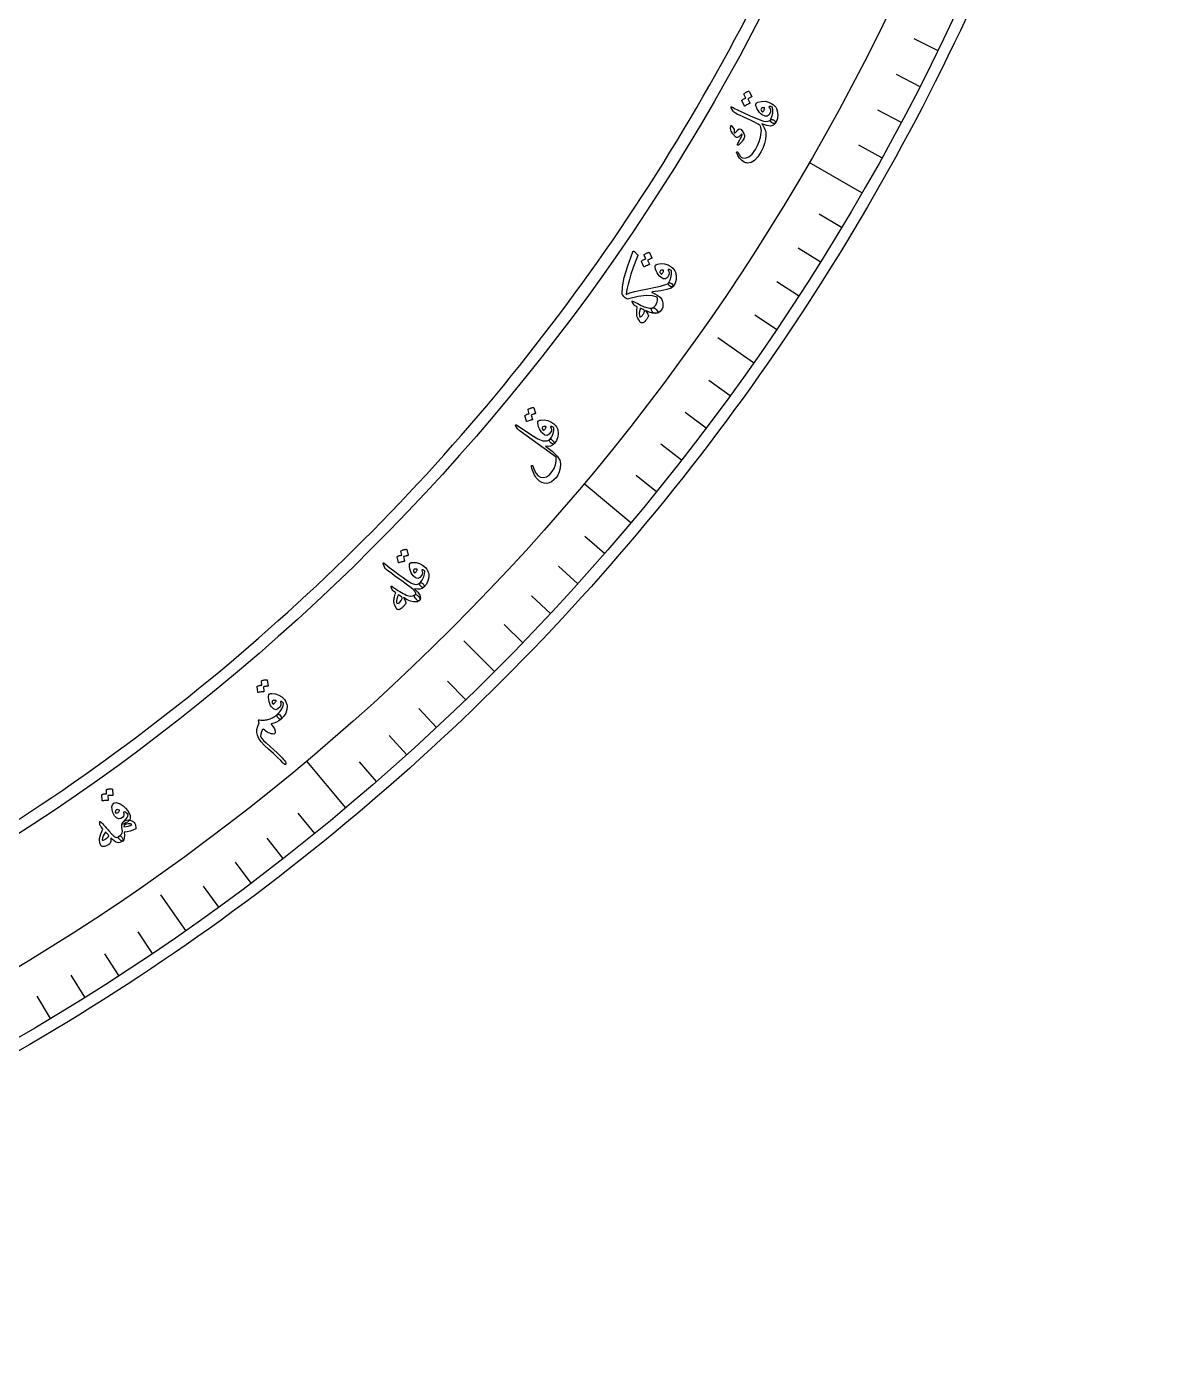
# Model space of a CAD drawing. Header units: millimetres. Extents: x -68 to 68, y -68 to 87.
# Drawn here: x 33.89 to 67.16, y -67.16 to -28.74 of the extents above; entities that cross this region are included whole.
import ezdxf

# ---------------------------------------------------------------- set-up
doc = ezdxf.new("R2010")
doc.units = ezdxf.units.MM
for name, color, linetype in [('CUT_INNER', 6, 'Continuous'), ('CUT_OUTER', 1, 'Continuous'), ('ENGRAVE', 7, 'Continuous'), ('ENGRAVE_FINE', 8, 'Continuous'), ('TEXT', 5, 'Continuous')]:
    doc.layers.add(name, color=color, linetype=linetype)

msp = doc.modelspace()

# ---------------------------------------------------------------- linework, layer by layer
at = {"layer": 'CUT_INNER'}
msp.add_lwpolyline([(33.6806, -51.7709), (33.9977, -51.5632), (34.3134, -51.3536), (34.6279, -51.1421), (34.941, -50.9287), (35.2528, -50.7133), (35.5634, -50.4961), (35.8725, -50.2769), (36.1803, -50.0559), (36.4868, -49.8329), (36.7919, -49.6081), (37.0956, -49.3814), (37.3979, -49.1529), (37.6988, -48.9225), (37.9982, -48.6902), (38.2963, -48.4562), (38.5929, -48.2203), (38.888, -47.9826), (39.1817, -47.7431), (39.4739, -47.5017), (39.7646, -47.2586), (40.0539, -47.0138), (40.3416, -46.7671), (40.6278, -46.5187), (40.9125, -46.2685), (41.1956, -46.0166), (41.4772, -45.763), (41.7572, -45.5076), (42.0356, -45.2506), (42.3125, -44.9918), (42.5877, -44.7313), (42.8614, -44.4692), (43.1335, -44.2053), (43.4039, -43.9398), (43.6727, -43.6727), (43.9398, -43.4039), (44.2053, -43.1335), (44.4692, -42.8614), (44.7313, -42.5877), (44.9918, -42.3125), (45.2506, -42.0356), (45.5076, -41.7572), (45.763, -41.4772), (46.0166, -41.1956), (46.2685, -40.9125), (46.5187, -40.6278), (46.7671, -40.3416), (47.0138, -40.0539), (47.2586, -39.7646), (47.5017, -39.4739), (47.7431, -39.1817), (47.9826, -38.888), (48.2203, -38.5929), (48.4562, -38.2963), (48.6902, -37.9982), (48.9225, -37.6988), (49.1529, -37.3979), (49.3814, -37.0956), (49.6081, -36.7919), (49.8329, -36.4868), (50.0559, -36.1803), (50.2769, -35.8725), (50.4961, -35.5634), (50.7133, -35.2528), (50.9287, -34.941), (51.1421, -34.6279), (51.3536, -34.3134), (51.5632, -33.9977), (51.7709, -33.6806), (51.9765, -33.3623), (52.1803, -33.0428), (52.382, -32.722), (52.5818, -32.4), (52.7796, -32.0767), (52.9755, -31.7523), (53.1693, -31.4266), (53.3611, -31.0998), (53.5509, -30.7718), (53.7387, -30.4426), (53.9245, -30.1123), (54.1083, -29.7809), (54.29, -29.4483), (54.4697, -29.1146), (54.6473, -28.7799), (54.8228, -28.444)], dxfattribs=at)
at = {"layer": 'CUT_OUTER'}
msp.add_lwpolyline([(61.1952, -28.485), (61.0193, -28.86), (60.841, -29.2338), (60.6605, -29.6066), (60.4777, -29.9782), (60.2926, -30.3488), (60.1053, -30.7181), (59.9157, -31.0864), (59.7238, -31.4534), (59.5297, -31.8193), (59.3333, -32.1839), (59.1347, -32.5474), (58.9339, -32.9096), (58.7309, -33.2706), (58.5256, -33.6304), (58.3182, -33.9888), (58.1085, -34.346), (57.8967, -34.7019), (57.6827, -35.0565), (57.4665, -35.4098), (57.2481, -35.7617), (57.0276, -36.1123), (56.805, -36.4616), (56.5802, -36.8094), (56.3532, -37.1559), (56.1242, -37.501), (55.893, -37.8447), (55.6598, -38.1869), (55.4244, -38.5277), (55.187, -38.8671), (54.9475, -39.2049), (54.7059, -39.5414), (54.4622, -39.8763), (54.2165, -40.2097), (53.9688, -40.5416), (53.719, -40.872), (53.4672, -41.2008), (53.2134, -41.5281), (52.9576, -41.8539), (52.6998, -42.178), (52.44, -42.5006), (52.1782, -42.8215), (51.9145, -43.1409), (51.6488, -43.4586), (51.3812, -43.7747), (51.1116, -44.0892), (50.8401, -44.402), (50.5667, -44.7131), (50.2914, -45.0225), (50.0142, -45.3302), (49.7351, -45.6363), (49.4542, -45.9406), (49.1713, -46.2431), (48.8867, -46.544), (48.6002, -46.8431), (48.3118, -47.1404), (48.0217, -47.4359), (47.7297, -47.7297), (47.4359, -48.0217), (47.1404, -48.3118), (46.8431, -48.6002), (46.544, -48.8867), (46.2431, -49.1713), (45.9406, -49.4542), (45.6363, -49.7351), (45.3302, -50.0142), (45.0225, -50.2914), (44.7131, -50.5667), (44.402, -50.8401), (44.0892, -51.1116), (43.7747, -51.3812), (43.4586, -51.6488), (43.1409, -51.9145), (42.8215, -52.1782), (42.5006, -52.44), (42.178, -52.6998), (41.8539, -52.9576), (41.5281, -53.2134), (41.2008, -53.4672), (40.872, -53.719), (40.5416, -53.9688), (40.2097, -54.2165), (39.8763, -54.4622), (39.5414, -54.7059), (39.2049, -54.9475), (38.8671, -55.187), (38.5277, -55.4244), (38.1869, -55.6598), (37.8447, -55.893), (37.501, -56.1242), (37.1559, -56.3532), (36.8094, -56.5802), (36.4616, -56.805), (36.1123, -57.0276), (35.7617, -57.2481), (35.4098, -57.4665), (35.0565, -57.6827), (34.7019, -57.8967), (34.346, -58.1085), (33.9888, -58.3182), (33.6304, -58.5256)], dxfattribs=at)
at = {"layer": 'ENGRAVE'}
for points in [[(58.1586, -33.5779), (56.6282, -32.6943)], [(55.0108, -38.519), (53.9768, -37.795)], [(51.4443, -43.1669), (50.0906, -42.031)], [(47.4863, -47.4863), (46.5937, -46.5937)], [(43.1669, -51.4443), (42.031, -50.0906)], [(38.519, -55.0108), (37.795, -53.9768)]]:
    msp.add_lwpolyline(points, dxfattribs=at)
for radius in [67.1557, 65.3886, 62.1068]:
    msp.add_circle((0, 0), radius, dxfattribs=at)
at = {"layer": 'ENGRAVE_FINE'}
for points in [[(60.3592, -29.4391), (59.6785, -29.1071)], [(59.8362, -30.4881), (59.1614, -30.1442)], [(59.295, -31.5277), (58.6263, -31.1722)], [(58.7357, -32.5578), (58.0733, -32.1906)], [(57.5637, -34.5878), (56.9145, -34.1977)], [(56.9513, -35.5871), (56.309, -35.1858)], [(56.3216, -36.5756), (55.6864, -36.1632)], [(55.6746, -37.553), (55.0468, -37.1295)], [(54.3301, -39.4732), (53.7174, -39.028)], [(53.633, -40.4153), (53.0281, -39.9596)], [(52.9195, -41.3452), (52.3227, -40.8789)], [(52.1898, -42.2625), (51.6012, -41.7859)], [(50.6831, -44.0581), (50.1115, -43.5613)], [(49.9064, -44.936), (49.3436, -44.4292)], [(49.1146, -45.8001), (48.5607, -45.2836)], [(48.3078, -46.6503), (47.763, -46.1242)], [(46.6503, -48.3078), (46.1242, -47.763)], [(45.8001, -49.1146), (45.2836, -48.5607)], [(44.936, -49.9064), (44.4292, -49.3436)], [(44.0581, -50.6831), (43.5613, -50.1115)], [(42.2625, -52.1898), (41.7859, -51.6012)], [(41.3452, -52.9195), (40.8789, -52.3227)], [(40.4153, -53.633), (39.9596, -53.0281)], [(39.4732, -54.3301), (39.028, -53.7174)], [(37.553, -55.6746), (37.1295, -55.0468)], [(36.5756, -56.3216), (36.1632, -55.6864)], [(35.5871, -56.9513), (35.1858, -56.309)], [(34.5878, -57.5637), (34.1977, -56.9145)]]:
    msp.add_lwpolyline(points, dxfattribs=at)
at = {"layer": 'TEXT'}
for points in [[(54.7305, -30.7159), (54.7295, -30.7128), (54.7299, -30.7092), (54.7315, -30.7053), (54.7345, -30.7011), (54.7495, -30.6885), (54.7649, -30.6768), (54.7806, -30.6659), (54.7966, -30.6558), (54.8131, -30.6466), (54.8303, -30.6381), (54.8481, -30.6304), (54.8666, -30.6234), (54.8714, -30.6228), (54.8757, -30.6237), (54.8793, -30.6261), (54.8824, -30.6301), (54.9639, -30.7783), (54.9643, -30.7814), (54.9625, -30.7846), (54.9585, -30.7878), (54.9523, -30.7912), (54.9473, -30.793), (54.9399, -30.7965), (54.9301, -30.8016), (54.9179, -30.8083), (54.9031, -30.8166), (54.8857, -30.8266), (54.8655, -30.8383), (54.8426, -30.8517), (54.9048, -30.9682), (54.9062, -30.9727), (54.9048, -30.9768), (54.9007, -30.9804), (54.894, -30.9836), (54.8881, -30.9863), (54.8791, -30.9907), (54.8669, -30.9969), (54.8516, -31.0048), (54.8331, -31.0145), (54.8112, -31.0264), (54.7859, -31.0404), (54.7572, -31.0565), (54.7533, -31.0577), (54.7502, -31.0574), (54.7479, -31.0557), (54.7465, -31.0526), (54.6716, -30.9051), (54.6707, -30.9019), (54.671, -30.8984), (54.6727, -30.8945), (54.6756, -30.8903), (54.6878, -30.8792), (54.7004, -30.869), (54.7135, -30.8595), (54.7271, -30.8509), (54.7411, -30.843), (54.7554, -30.8358), (54.77, -30.8293), (54.7848, -30.8235)], [(54.3645, -31.1052), (54.3583, -31.0911), (54.3591, -31.0833), (54.3668, -31.082), (54.3814, -31.087), (54.3942, -31.0929), (54.4151, -31.1028), (54.4442, -31.1167), (54.4815, -31.1345), (54.527, -31.1563), (54.5808, -31.1819), (54.6429, -31.2113), (54.7133, -31.2444), (54.9344, -31.3467), (55.1057, -31.4224), (55.2272, -31.4715), (55.299, -31.4941), (55.3664, -31.5023), (55.4229, -31.5004), (55.4686, -31.4886), (55.5034, -31.4667), (55.5184, -31.4556), (55.5348, -31.4496), (55.5526, -31.4488), (55.5718, -31.4532), (55.5908, -31.4614), (55.6078, -31.472), (55.623, -31.485), (55.6361, -31.5005), (55.6462, -31.5162), (55.6521, -31.5297), (55.6538, -31.5412), (55.6512, -31.5505), (55.592, -31.6129), (55.5063, -31.6383), (55.3941, -31.6266), (55.2555, -31.5779), (55.2792, -31.6113), (55.3014, -31.6488), (55.322, -31.6903), (55.3412, -31.736), (55.3558, -31.7798), (55.3657, -31.8221), (55.3711, -31.8629), (55.3719, -31.9022), (55.3589, -32.0249), (55.3314, -32.1457), (55.2895, -32.2645), (55.2332, -32.3814), (55.1388, -32.5307), (55.0414, -32.636), (54.9414, -32.6972), (54.8387, -32.7146), (54.8103, -32.7111), (54.784, -32.7051), (54.7597, -32.6964), (54.7376, -32.6851), (54.6657, -32.631), (54.606, -32.5686), (54.5583, -32.4978), (54.5228, -32.4187), (54.521, -32.4119), (54.5207, -32.4055), (54.5219, -32.3993), (54.5246, -32.3935), (54.5279, -32.3895), (54.5322, -32.3871), (54.5374, -32.3864), (54.5436, -32.3873), (54.5488, -32.3903), (54.5538, -32.395), (54.5586, -32.4015), (54.5632, -32.4099), (54.5961, -32.4699), (54.6276, -32.5156), (54.6578, -32.5471), (54.6865, -32.5644), (54.7804, -32.5736), (54.8749, -32.5356), (54.9697, -32.4503), (55.0648, -32.3178), (55.1233, -32.2069), (55.1715, -32.0873), (55.2095, -31.9591), (55.2371, -31.8224), (55.2406, -31.7739), (55.2376, -31.7278), (55.2281, -31.6839), (55.2121, -31.6423), (55.2043, -31.6301), (55.1913, -31.6168), (55.1733, -31.6025), (55.1501, -31.5872), (55.1095, -31.564), (55.0401, -31.5286), (54.9418, -31.4809), (54.8146, -31.421), (54.7479, -31.3898), (54.6903, -31.363), (54.6419, -31.3404), (54.6025, -31.322), (54.5721, -31.3079), (54.5503, -31.2978), (54.5373, -31.2917), (54.533, -31.2897), (54.4885, -31.268), (54.454, -31.2471), (54.4295, -31.2267), (54.415, -31.207)], [(55.0847, -30.9835), (55.0926, -30.9732), (55.1046, -30.9635), (55.1205, -30.9545), (55.1404, -30.946), (55.2448, -30.9204), (55.347, -30.919), (55.4469, -30.9418), (55.5447, -30.9889), (55.5911, -31.0215), (55.6293, -31.0562), (55.6593, -31.0931), (55.6809, -31.1322), (55.7121, -31.2371), (55.7174, -31.3421), (55.6968, -31.4472), (55.6503, -31.5521), (55.6422, -31.5608), (55.6303, -31.5654), (55.6145, -31.5658), (55.5947, -31.5621), (55.5844, -31.559), (55.5743, -31.5551), (55.5643, -31.5503), (55.5546, -31.5448), (55.5453, -31.5387), (55.5366, -31.5326), (55.5284, -31.5264), (55.5208, -31.5201), (55.5088, -31.5074), (55.5017, -31.4946), (55.4996, -31.4815), (55.5025, -31.4683), (55.5442, -31.3644), (55.5674, -31.267), (55.5722, -31.1761), (55.5585, -31.0919), (55.5338, -31.0817), (55.5135, -31.0748), (55.4976, -31.0711), (55.486, -31.0707), (55.4752, -31.072), (55.4672, -31.0743), (55.4622, -31.0777), (55.4601, -31.0822), (55.4595, -31.0857), (55.4596, -31.0889), (55.4605, -31.0917), (55.4621, -31.0941), (55.4857, -31.1282), (55.4999, -31.1618), (55.5045, -31.195), (55.4996, -31.2278), (55.4615, -31.3095), (55.4099, -31.3512), (55.3447, -31.353), (55.2662, -31.3149), (55.2263, -31.2836), (55.1886, -31.2449), (55.1529, -31.1988), (55.1192, -31.1452), (55.0931, -31.0941), (55.0786, -31.0501), (55.0758, -31.0132), (55.0847, -30.9835)], [(55.2319, -31.1376), (55.2273, -31.1565), (55.2323, -31.1762), (55.2469, -31.1967), (55.271, -31.218), (55.2754, -31.2204), (55.2787, -31.2218), (55.2808, -31.2223), (55.2818, -31.222), (55.2952, -31.2077), (55.3067, -31.1922), (55.3166, -31.1755), (55.3247, -31.1575), (55.33, -31.1406), (55.3324, -31.1256), (55.3318, -31.1124), (55.3283, -31.1011), (55.2914, -31.1047), (55.2631, -31.112), (55.2433, -31.1229), (55.2319, -31.1376)], [(54.3495, -31.6297), (54.3517, -31.6269), (54.3544, -31.625), (54.3578, -31.624), (54.3617, -31.6238), (54.3646, -31.6247), (54.3675, -31.6261), (54.3703, -31.628), (54.3731, -31.6305), (54.4398, -31.7147), (54.4462, -31.724), (54.4504, -31.7322), (54.4524, -31.7395), (54.4523, -31.7458), (54.4463, -31.7695), (54.4439, -31.7912), (54.445, -31.811), (54.4498, -31.8288), (54.4544, -31.8345), (54.4625, -31.8351), (54.474, -31.8308), (54.4891, -31.8214), (54.4975, -31.8142), (54.5059, -31.8066), (54.5143, -31.7985), (54.5227, -31.7901), (54.5311, -31.7811), (54.5395, -31.7714), (54.5481, -31.7612), (54.5567, -31.7503), (54.5979, -31.7192), (54.6409, -31.7266), (54.6859, -31.7726), (54.7327, -31.8571), (54.7437, -31.8871), (54.7503, -31.9141), (54.7524, -31.9379), (54.75, -31.9586), (54.7432, -31.9788), (54.7302, -32.0047), (54.7108, -32.0361), (54.6852, -32.0732), (54.6716, -32.0918), (54.6581, -32.1091), (54.6445, -32.125), (54.6309, -32.1395), (54.6176, -32.1528), (54.6049, -32.1651), (54.5927, -32.1763), (54.5812, -32.1866), (54.5723, -32.1918), (54.564, -32.1944), (54.5564, -32.1945), (54.5496, -32.1919), (54.5438, -32.1871), (54.541, -32.1814), (54.5412, -32.1747), (54.5445, -32.1671), (54.5563, -32.1437), (54.57, -32.1173), (54.5857, -32.088), (54.6034, -32.0557), (54.6364, -31.9956), (54.6599, -31.9473), (54.6739, -31.9109), (54.6785, -31.8864), (54.6781, -31.8826), (54.6764, -31.8797), (54.6733, -31.8776), (54.669, -31.8765), (54.6658, -31.8765), (54.6621, -31.8779), (54.6579, -31.8806), (54.6532, -31.8847), (54.6144, -31.925), (54.5972, -31.9413), (54.58, -31.9539), (54.5629, -31.9626), (54.5458, -31.9675), (54.5278, -31.9696), (54.5118, -31.9677), (54.4975, -31.9616), (54.4851, -31.9515), (54.4104, -31.8681), (54.3629, -31.7867), (54.3426, -31.7072), (54.3495, -31.6297)], [(51.5079, -35.2837), (51.5111, -35.2796), (51.5146, -35.2765), (51.5182, -35.2743), (51.522, -35.2732), (51.528, -35.2726), (51.5344, -35.2743), (51.5412, -35.2783), (51.5485, -35.2846), (51.6445, -35.375), (51.6484, -35.3798), (51.6505, -35.3854), (51.6507, -35.3915), (51.649, -35.3984), (51.5741, -35.5962), (51.508, -35.7781), (51.451, -35.944), (51.4031, -36.0941), (51.3645, -36.2282), (51.3355, -36.3463), (51.3162, -36.4484), (51.3067, -36.5345), (51.4208, -36.4866), (51.5648, -36.4423), (51.7387, -36.4014), (51.9426, -36.3637), (52.0274, -36.3481), (52.1164, -36.33), (52.2095, -36.3096), (52.3069, -36.2867), (52.3958, -36.2635), (52.4634, -36.2422), (52.5099, -36.2228), (52.5352, -36.2054), (52.5623, -36.1885), (52.5926, -36.1921), (52.6258, -36.2161), (52.6622, -36.2607), (52.6707, -36.2746), (52.6756, -36.2861), (52.6771, -36.2952), (52.6751, -36.3019), (52.6145, -36.3452), (52.4942, -36.386), (52.3141, -36.4239), (52.0745, -36.4584), (52.0644, -36.4632), (52.0592, -36.4678), (52.0592, -36.4722), (52.0641, -36.4764), (52.1438, -36.517), (52.2108, -36.555), (52.2652, -36.5904), (52.3069, -36.6234), (52.3293, -36.6513), (52.3473, -36.6801), (52.3611, -36.7095), (52.3706, -36.7398), (52.3798, -36.7946), (52.3801, -36.8469), (52.3715, -36.8967), (52.3538, -36.944), (52.3267, -36.9919), (52.2951, -37.0288), (52.2591, -37.0547), (52.2187, -37.0696), (52.1655, -37.0771), (52.1222, -37.0727), (52.0888, -37.0563), (52.0652, -37.0281), (52.0476, -36.9882), (52.0431, -36.9566), (52.0519, -36.9332), (52.0739, -36.9181), (52.1116, -36.8986), (52.1444, -36.8716), (52.1724, -36.8372), (52.1955, -36.7952), (52.2117, -36.7491), (52.2192, -36.7024), (52.2179, -36.6551), (52.2077, -36.6071), (52.0773, -36.566), (51.8953, -36.5617), (51.6618, -36.5934), (51.3769, -36.6604), (51.3528, -36.6634), (51.3295, -36.6593), (51.307, -36.648), (51.2853, -36.6295), (51.246, -36.5887), (51.2174, -36.5557), (51.1995, -36.5303), (51.1924, -36.5127), (51.2004, -36.3082), (51.2562, -36.0363), (51.3586, -35.6969), (51.5063, -35.2894), (51.5068, -35.2886), (51.507, -35.2879), (51.5072, -35.2872), (51.5071, -35.2866), (51.5071, -35.2859), (51.5072, -35.2852), (51.5075, -35.2845), (51.5079, -35.2837)], [(51.8331, -35.3868), (51.8324, -35.3836), (51.8331, -35.3801), (51.8351, -35.3764), (51.8383, -35.3724), (51.8544, -35.3612), (51.8708, -35.3508), (51.8873, -35.3413), (51.9042, -35.3327), (51.9215, -35.325), (51.9393, -35.318), (51.9578, -35.3119), (51.9768, -35.3066), (51.9816, -35.3064), (51.9858, -35.3076), (51.9892, -35.3104), (51.9919, -35.3146), (52.0601, -35.4694), (52.0603, -35.4725), (52.0582, -35.4755), (52.054, -35.4784), (52.0475, -35.4812), (52.0423, -35.4826), (52.0346, -35.4854), (52.0244, -35.4896), (52.0117, -35.4952), (51.9962, -35.5022), (51.978, -35.5106), (51.9568, -35.5205), (51.9329, -35.5318), (51.9846, -35.6534), (51.9856, -35.658), (51.9839, -35.6619), (51.9795, -35.6652), (51.9725, -35.6677), (51.9664, -35.6699), (51.957, -35.6736), (51.9444, -35.6786), (51.9285, -35.6851), (51.9092, -35.6933), (51.8863, -35.7032), (51.8599, -35.7149), (51.8299, -35.7285), (51.8259, -35.7293), (51.8229, -35.7287), (51.8207, -35.7268), (51.8195, -35.7236), (51.7578, -35.5701), (51.7572, -35.5669), (51.7579, -35.5634), (51.7599, -35.5597), (51.7632, -35.5557), (51.7762, -35.5457), (51.7897, -35.5366), (51.8036, -35.5284), (51.8179, -35.521), (51.8326, -35.5143), (51.8474, -35.5084), (51.8625, -35.5032), (51.8778, -35.4987)], [(52.1625, -35.6844), (52.1713, -35.6748), (52.1841, -35.6662), (52.2007, -35.6586), (52.2213, -35.6519), (52.3275, -35.6355), (52.4294, -35.6431), (52.527, -35.6745), (52.6203, -35.73), (52.6637, -35.7665), (52.6987, -35.8044), (52.7253, -35.8438), (52.7435, -35.8846), (52.7653, -35.9919), (52.7614, -36.097), (52.7317, -36.1998), (52.6762, -36.3003), (52.6674, -36.3082), (52.6551, -36.3117), (52.6393, -36.3108), (52.62, -36.3053), (52.6099, -36.3014), (52.6002, -36.2966), (52.5907, -36.291), (52.5815, -36.2846), (52.5728, -36.2777), (52.5646, -36.2709), (52.557, -36.264), (52.55, -36.2571), (52.5391, -36.2434), (52.5332, -36.2299), (52.5323, -36.2168), (52.5363, -36.2039), (52.5869, -36.104), (52.6186, -36.009), (52.6313, -35.9189), (52.6251, -35.8338), (52.6013, -35.8214), (52.5817, -35.8128), (52.5661, -35.8077), (52.5547, -35.8064), (52.5438, -35.8066), (52.5357, -35.8082), (52.5304, -35.8112), (52.5279, -35.8155), (52.5269, -35.819), (52.5268, -35.8222), (52.5274, -35.825), (52.5288, -35.8275), (52.5494, -35.8636), (52.5605, -35.8983), (52.5622, -35.9318), (52.5545, -35.964), (52.5094, -36.0421), (52.4543, -36.0791), (52.3892, -36.0752), (52.3143, -36.0303), (52.2774, -35.9957), (52.2431, -35.9539), (52.2116, -35.9048), (52.1827, -35.8485), (52.1612, -35.7952), (52.1506, -35.7501), (52.151, -35.7132), (52.1625, -35.6844)], [(52.2957, -35.8507), (52.2895, -35.8691), (52.2927, -35.8892), (52.3055, -35.9109), (52.3276, -35.9343), (52.3318, -35.937), (52.3349, -35.9387), (52.337, -35.9394), (52.338, -35.9391), (52.3526, -35.9261), (52.3655, -35.9117), (52.3767, -35.8959), (52.3864, -35.8786), (52.3931, -35.8623), (52.3968, -35.8475), (52.3974, -35.8344), (52.3949, -35.8228), (52.3579, -35.8232), (52.329, -35.8279), (52.3083, -35.8371), (52.2957, -35.8507)], [(52.0766, -36.9176), (52.1017, -36.9146), (52.1282, -36.9223), (52.1562, -36.9405), (52.1857, -36.9694), (52.215, -37.007), (52.2304, -37.036), (52.232, -37.0564), (52.2198, -37.0681), (52.156, -37.0803), (52.0768, -37.073), (51.9822, -37.0462), (51.8722, -36.9998), (51.9159, -37.0564), (51.944, -37.104), (51.9565, -37.1425), (51.9534, -37.1719), (51.9474, -37.1845), (51.9402, -37.1977), (51.9318, -37.2112), (51.9221, -37.2253), (51.9116, -37.2398), (51.9004, -37.2548), (51.8884, -37.2704), (51.8758, -37.2865), (51.852, -37.3138), (51.8317, -37.3342), (51.8148, -37.3477), (51.8014, -37.3544), (51.774, -37.3571), (51.7509, -37.3542), (51.7322, -37.3456), (51.7178, -37.3315), (51.6797, -37.271), (51.6515, -37.2218), (51.6331, -37.1839), (51.6247, -37.1572), (51.6205, -37.1266), (51.6179, -37.0956), (51.6167, -37.064), (51.617, -37.032), (51.6189, -36.9992), (51.6224, -36.9654), (51.6274, -36.9306), (51.634, -36.8947), (51.5687, -36.8596), (51.5552, -36.8523), (51.5442, -36.8444), (51.5356, -36.8359), (51.5294, -36.8269), (51.4832, -36.7454), (51.4794, -36.7326), (51.4844, -36.7267), (51.4981, -36.7275), (51.5206, -36.7352), (51.586, -36.7683), (51.6463, -36.7983), (51.7015, -36.8251), (51.7514, -36.8489), (51.7962, -36.8692), (51.836, -36.8859), (51.8706, -36.899), (51.9002, -36.9084), (51.9517, -36.9204), (51.9983, -36.9259), (52.0399, -36.925), (52.0766, -36.9176)], [(51.7244, -36.9338), (51.702, -37.0119), (51.6924, -37.0808), (51.6955, -37.1408), (51.7115, -37.1917), (51.7275, -37.1856), (51.7443, -37.1751), (51.762, -37.1603), (51.7804, -37.1411), (51.7898, -37.1291), (51.7987, -37.1167), (51.8073, -37.1039), (51.8154, -37.0906), (51.823, -37.0767), (51.8297, -37.0621), (51.8356, -37.0468), (51.8408, -37.0308), (51.8417, -37.0088), (51.8303, -36.9886), (51.8068, -36.97), (51.771, -36.9531), (51.7535, -36.9468), (51.7399, -36.9414), (51.7302, -36.9371), (51.7244, -36.9338)], [(48.4601, -39.8813), (48.4597, -39.878), (48.4607, -39.8745), (48.463, -39.871), (48.4666, -39.8674), (48.4836, -39.8576), (48.5008, -39.8488), (48.5182, -39.8408), (48.5358, -39.8338), (48.5537, -39.8276), (48.5721, -39.8223), (48.591, -39.8178), (48.6104, -39.8142), (48.6152, -39.8144), (48.6192, -39.816), (48.6224, -39.8191), (48.6247, -39.8235), (48.6788, -39.9838), (48.6787, -39.9869), (48.6764, -39.9897), (48.6719, -39.9922), (48.6652, -39.9944), (48.6599, -39.9954), (48.652, -39.9975), (48.6415, -40.0007), (48.6283, -40.0052), (48.6123, -40.0108), (48.5933, -40.0175), (48.5714, -40.0255), (48.5465, -40.0346), (48.5872, -40.1603), (48.5878, -40.165), (48.5857, -40.1688), (48.5811, -40.1716), (48.5738, -40.1735), (48.5676, -40.1752), (48.5579, -40.1779), (48.5449, -40.1819), (48.5284, -40.1869), (48.5084, -40.1933), (48.4848, -40.2011), (48.4574, -40.2104), (48.4264, -40.2212), (48.4223, -40.2217), (48.4193, -40.2209), (48.4174, -40.2188), (48.4165, -40.2154), (48.3688, -40.0571), (48.3684, -40.0538), (48.3694, -40.0504), (48.3717, -40.0469), (48.3754, -40.0432), (48.3893, -40.0345), (48.4035, -40.0266), (48.4181, -40.0196), (48.433, -40.0135), (48.4482, -40.0082), (48.4635, -40.0036), (48.479, -39.9998), (48.4946, -39.9967)], [(48.5659, -40.6229), (48.7431, -40.7273), (48.8939, -40.7809), (49.0183, -40.7835), (49.1162, -40.7351), (49.1275, -40.7362), (49.1434, -40.7466), (49.1638, -40.7663), (49.1888, -40.7953), (49.2076, -40.8193), (49.219, -40.8388), (49.2229, -40.8541), (49.2193, -40.865), (49.1707, -40.9088), (49.112, -40.935), (49.0434, -40.9435), (48.9649, -40.9344), (49.1633, -41.0871), (49.3034, -41.2242), (49.385, -41.3458), (49.4081, -41.452), (49.3919, -41.5767), (49.364, -41.6854), (49.3244, -41.7781), (49.2732, -41.8547), (49.2102, -41.9213), (49.144, -41.9708), (49.0744, -42.0032), (49.0017, -42.0187), (48.929, -42.0161), (48.8596, -41.9944), (48.7934, -41.9537), (48.7305, -41.8941), (48.7009, -41.8576), (48.6735, -41.8184), (48.6484, -41.7767), (48.6255, -41.7324), (48.6049, -41.6854), (48.5866, -41.6356), (48.5708, -41.583), (48.5572, -41.5277), (48.5567, -41.5207), (48.5576, -41.5142), (48.5598, -41.5083), (48.5634, -41.503), (48.5674, -41.4994), (48.572, -41.4973), (48.5773, -41.4966), (48.5831, -41.4974), (48.5888, -41.5), (48.5937, -41.5046), (48.5978, -41.5113), (48.601, -41.5201), (48.6437, -41.6424), (48.6949, -41.7362), (48.7548, -41.8015), (48.8233, -41.8381), (48.911, -41.8483), (48.9967, -41.8249), (49.0802, -41.7678), (49.1615, -41.677), (49.2182, -41.5838), (49.2562, -41.483), (49.2756, -41.3749), (49.2764, -41.2594), (48.2345, -40.504), (48.2097, -40.4858), (48.1896, -40.4694), (48.1742, -40.4548), (48.1634, -40.4419), (48.0994, -40.342), (48.1007, -40.3254), (48.1099, -40.3192), (48.1271, -40.3232), (48.1523, -40.3376)], [(48.7615, -40.2071), (48.7712, -40.1983), (48.7847, -40.1909), (48.8019, -40.1848), (48.823, -40.18), (48.9303, -40.1732), (49.0311, -40.1898), (49.1255, -40.2299), (49.2134, -40.2935), (49.2534, -40.3337), (49.2849, -40.3746), (49.3078, -40.4162), (49.3223, -40.4585), (49.3345, -40.5673), (49.3212, -40.6716), (49.2824, -40.7714), (49.2181, -40.8665), (49.2087, -40.8736), (49.1961, -40.876), (49.1804, -40.8736), (49.1617, -40.8665), (49.152, -40.8616), (49.1428, -40.856), (49.1338, -40.8496), (49.1252, -40.8424), (49.1171, -40.8348), (49.1096, -40.8272), (49.1027, -40.8197), (49.0963, -40.8122), (49.0867, -40.7975), (49.082, -40.7836), (49.0822, -40.7704), (49.0874, -40.758), (49.1468, -40.663), (49.1868, -40.5712), (49.2075, -40.4826), (49.2089, -40.3972), (49.1864, -40.3829), (49.1676, -40.3725), (49.1525, -40.3661), (49.1412, -40.3636), (49.1304, -40.363), (49.1222, -40.3638), (49.1166, -40.3663), (49.1137, -40.3704), (49.1125, -40.3737), (49.112, -40.3769), (49.1124, -40.3798), (49.1136, -40.3824), (49.1308, -40.4202), (49.1388, -40.4558), (49.1375, -40.4893), (49.127, -40.5206), (49.0751, -40.5944), (49.0169, -40.6264), (48.9524, -40.6166), (48.8818, -40.5652), (48.8481, -40.5275), (48.8178, -40.4827), (48.7908, -40.431), (48.7671, -40.3723), (48.7504, -40.3174), (48.7439, -40.2715), (48.7476, -40.2348), (48.7615, -40.2071)], [(48.8793, -40.3847), (48.8715, -40.4025), (48.873, -40.4228), (48.8837, -40.4455), (48.9037, -40.4708), (48.9076, -40.4738), (48.9105, -40.4758), (48.9125, -40.4767), (48.9136, -40.4765), (48.9292, -40.4649), (48.9434, -40.4517), (48.956, -40.4369), (48.9672, -40.4206), (48.9754, -40.4049), (48.9804, -40.3906), (48.9821, -40.3775), (48.9806, -40.3658), (48.9437, -40.3628), (48.9146, -40.365), (48.8931, -40.3723), (48.8793, -40.3847)], [(44.7652, -43.9883), (44.7652, -43.985), (44.7664, -43.9817), (44.769, -43.9783), (44.773, -43.975), (44.7908, -43.9668), (44.8087, -43.9595), (44.8267, -43.9531), (44.8448, -43.9476), (44.8631, -43.943), (44.8819, -43.9394), (44.9012, -43.9366), (44.9208, -43.9347), (44.9257, -43.9354), (44.9295, -43.9373), (44.9324, -43.9406), (44.9343, -43.9453), (44.9741, -44.1097), (44.9737, -44.1127), (44.9712, -44.1153), (44.9665, -44.1174), (44.9596, -44.119), (44.9543, -44.1195), (44.9462, -44.1209), (44.9354, -44.1233), (44.9219, -44.1265), (44.9054, -44.1307), (44.886, -44.1358), (44.8634, -44.1418), (44.8378, -44.1487), (44.8673, -44.2774), (44.8674, -44.2822), (44.8651, -44.2857), (44.8602, -44.2882), (44.8528, -44.2894), (44.8464, -44.2905), (44.8366, -44.2924), (44.8232, -44.2952), (44.8064, -44.2988), (44.786, -44.3033), (44.7617, -44.3091), (44.7336, -44.316), (44.7017, -44.324), (44.6977, -44.3241), (44.6948, -44.323), (44.693, -44.3207), (44.6924, -44.3173), (44.6588, -44.1554), (44.6587, -44.1521), (44.66, -44.1488), (44.6626, -44.1455), (44.6666, -44.1422), (44.6812, -44.1347), (44.6961, -44.1281), (44.7112, -44.1224), (44.7266, -44.1176), (44.7422, -44.1137), (44.7579, -44.1105), (44.7736, -44.108), (44.7895, -44.1063)], [(45.1828, -45.344), (45.1664, -45.3141), (45.1583, -45.2898), (45.1585, -45.2712), (45.1671, -45.2583), (45.1829, -45.2448), (45.194, -45.2322), (45.2004, -45.2206), (45.2021, -45.2101), (45.1918, -45.1788), (45.1651, -45.1423), (45.1218, -45.1007), (45.0619, -45.0539), (44.9177, -44.9488), (44.7895, -44.855), (44.6773, -44.7726), (44.5811, -44.7017), (44.5007, -44.6422), (44.4361, -44.5943), (44.3872, -44.558), (44.3541, -44.5334), (44.333, -44.5163), (44.3165, -44.501), (44.3044, -44.4875), (44.2968, -44.4759), (44.2565, -44.3775), (44.2518, -44.3504), (44.2539, -44.3354), (44.2629, -44.3326), (44.2788, -44.3419), (44.4436, -44.4699), (44.5905, -44.5819), (44.7193, -44.6781), (44.8301, -44.7584), (44.9228, -44.8231), (44.9972, -44.8726), (45.0534, -44.9067), (45.0912, -44.9256), (45.1628, -44.9474), (45.2239, -44.9529), (45.2744, -44.9423), (45.3143, -44.9154), (45.3271, -44.9071), (45.3427, -44.9049), (45.3612, -44.9088), (45.3825, -44.919), (45.4, -44.9307), (45.4147, -44.9448), (45.4268, -44.9613), (45.4362, -44.9801), (45.4417, -44.9981), (45.4433, -45.0132), (45.4411, -45.0255), (45.435, -45.035), (45.3808, -45.0752), (45.3173, -45.0959), (45.2444, -45.0973), (45.1621, -45.0791), (45.2592, -45.1826), (45.318, -45.2717), (45.3385, -45.3464), (45.3205, -45.4067), (45.3116, -45.4179), (45.3023, -45.4261), (45.2927, -45.4314), (45.2828, -45.4336), (45.2706, -45.4329), (45.2581, -45.4283), (45.2452, -45.4196), (45.2321, -45.4069), (45.2254, -45.3989), (45.2189, -45.391), (45.2125, -45.3832), (45.2061, -45.3754), (45.1999, -45.3677), (45.194, -45.3599), (45.1883, -45.352), (45.1828, -45.344)], [(45.0369, -44.3394), (45.0473, -44.3315), (45.0613, -44.3253), (45.0791, -44.3207), (45.1005, -44.3178), (45.2079, -44.3205), (45.3069, -44.3459), (45.3974, -44.3941), (45.4794, -44.4652), (45.5157, -44.5087), (45.5434, -44.5522), (45.5627, -44.5957), (45.5733, -44.6391), (45.5759, -44.7485), (45.5535, -44.8513), (45.5061, -44.9473), (45.4337, -45.0364), (45.4236, -45.0426), (45.4109, -45.0439), (45.3955, -45.0401), (45.3774, -45.0314), (45.3683, -45.0257), (45.3595, -45.0193), (45.3512, -45.0121), (45.3433, -45.0042), (45.3359, -44.9959), (45.329, -44.9877), (45.3228, -44.9796), (45.3171, -44.9715), (45.3088, -44.9561), (45.3054, -44.9419), (45.3068, -44.9287), (45.313, -44.9167), (45.3805, -44.8274), (45.4284, -44.7395), (45.4569, -44.653), (45.4658, -44.5681), (45.4446, -44.5518), (45.4268, -44.5398), (45.4124, -44.5321), (45.4013, -44.5287), (45.3906, -44.5271), (45.3823, -44.5272), (45.3766, -44.5292), (45.3733, -44.533), (45.3718, -44.5362), (45.3711, -44.5393), (45.3712, -44.5422), (45.3721, -44.545), (45.386, -44.5841), (45.3908, -44.6202), (45.3866, -44.6535), (45.3733, -44.6838), (45.3151, -44.7527), (45.2543, -44.7795), (45.191, -44.7641), (45.1252, -44.7067), (45.0949, -44.6661), (45.0686, -44.6189), (45.0463, -44.565), (45.0278, -44.5045), (45.016, -44.4482), (45.0136, -44.402), (45.0205, -44.3657), (45.0369, -44.3394)], [(45.1386, -44.5266), (45.1292, -44.5437), (45.1289, -44.564), (45.1376, -44.5876), (45.1553, -44.6145), (45.1589, -44.6179), (45.1616, -44.6202), (45.1636, -44.6212), (45.1646, -44.6211), (45.1812, -44.6109), (45.1965, -44.599), (45.2104, -44.5854), (45.2229, -44.5701), (45.2325, -44.5552), (45.2387, -44.5414), (45.2416, -44.5285), (45.2411, -44.5167), (45.2047, -44.5105), (45.1754, -44.5101), (45.1534, -44.5155), (45.1386, -44.5266)], [(44.9224, -45.2649), (44.9937, -45.2907), (45.0582, -45.2982), (45.1161, -45.2874), (45.1671, -45.2583), (45.1816, -45.2509), (45.1983, -45.2499), (45.2171, -45.2555), (45.238, -45.2676), (45.248, -45.2752), (45.2577, -45.2832), (45.2673, -45.2918), (45.2767, -45.3009), (45.2858, -45.3106), (45.2941, -45.321), (45.3017, -45.332), (45.3087, -45.3437), (45.319, -45.3641), (45.3246, -45.3812), (45.3256, -45.3949), (45.3219, -45.4053), (45.2994, -45.4277), (45.2737, -45.4453), (45.2449, -45.458), (45.2129, -45.4659), (45.1353, -45.465), (45.0473, -45.4434), (44.949, -45.4011), (44.8404, -45.3381), (44.8777, -45.4021), (44.8997, -45.4547), (44.9064, -45.4959), (44.8977, -45.5256), (44.8891, -45.5377), (44.8796, -45.5501), (44.8691, -45.5627), (44.8578, -45.5756), (44.8454, -45.5888), (44.8319, -45.6024), (44.8173, -45.6164), (44.8016, -45.6308), (44.7718, -45.6563), (44.7475, -45.6746), (44.7287, -45.6855), (44.7152, -45.689), (44.687, -45.6885), (44.6641, -45.6822), (44.6465, -45.6701), (44.6341, -45.6522), (44.6044, -45.5875), (44.5831, -45.5357), (44.57, -45.4969), (44.5654, -45.4711), (44.5647, -45.4417), (44.566, -45.411), (44.5693, -45.379), (44.5746, -45.3457), (44.5819, -45.3111), (44.5911, -45.2751), (44.6024, -45.2379), (44.6156, -45.1993), (44.5545, -45.1535), (44.5475, -45.1476), (44.5411, -45.1422), (44.5353, -45.1372), (44.53, -45.1326), (44.5255, -45.1283), (44.5219, -45.124), (44.5192, -45.1199), (44.5174, -45.1158), (44.4818, -45.0263), (44.479, -45.0125), (44.4849, -45.0074), (44.4996, -45.0107), (44.5231, -45.0226), (44.5765, -45.0611), (44.6289, -45.0972), (44.6805, -45.1308), (44.7312, -45.162), (44.7808, -45.1909), (44.8292, -45.2177), (44.8764, -45.2423), (44.9224, -45.2649)], [(44.698, -45.2559), (44.6913, -45.2682), (44.6845, -45.2812), (44.6777, -45.2948), (44.671, -45.3091), (44.6645, -45.3242), (44.6587, -45.3404), (44.6536, -45.3575), (44.6491, -45.3757), (44.6448, -45.3936), (44.6418, -45.4114), (44.6399, -45.429), (44.6391, -45.4464), (44.6396, -45.4636), (44.6414, -45.4805), (44.6446, -45.497), (44.6491, -45.5133), (44.6936, -45.4969), (44.7344, -45.4672), (44.7718, -45.424), (44.8055, -45.3673), (44.8076, -45.3554), (44.8046, -45.3423), (44.7965, -45.328), (44.7831, -45.3125)], [(40.7122, -47.7641), (40.7124, -47.7608), (40.714, -47.7576), (40.7168, -47.7546), (40.721, -47.7516), (40.7395, -47.745), (40.758, -47.7393), (40.7765, -47.7345), (40.795, -47.7307), (40.8137, -47.7277), (40.8328, -47.7257), (40.8522, -47.7246), (40.8719, -47.7245), (40.8766, -47.7256), (40.8803, -47.7279), (40.8829, -47.7314), (40.8844, -47.7362), (40.9095, -47.9035), (40.9089, -47.9065), (40.9061, -47.9089), (40.9012, -47.9105), (40.8943, -47.9115), (40.8889, -47.9115), (40.8807, -47.9122), (40.8698, -47.9136), (40.856, -47.9156), (40.8393, -47.9183), (40.8194, -47.9217), (40.7965, -47.9257), (40.7704, -47.9303), (40.7884, -48.0612), (40.7881, -48.0659), (40.7854, -48.0692), (40.7803, -48.0712), (40.7729, -48.0718), (40.7664, -48.0723), (40.7564, -48.0734), (40.7429, -48.075), (40.7258, -48.0771), (40.705, -48.0798), (40.6804, -48.0834), (40.6518, -48.0878), (40.6193, -48.0929), (40.6153, -48.0927), (40.6125, -48.0913), (40.6109, -48.0889), (40.6106, -48.0855), (40.5914, -47.9212), (40.5917, -47.9179), (40.5932, -47.9148), (40.5961, -47.9117), (40.6003, -47.9087), (40.6156, -47.9026), (40.631, -47.8973), (40.6465, -47.893), (40.6623, -47.8896), (40.6782, -47.887), (40.6941, -47.8852), (40.71, -47.8841), (40.7259, -47.8838)], [(40.9518, -48.1378), (40.9628, -48.1309), (40.9774, -48.1259), (40.9955, -48.1229), (41.0171, -48.1219), (41.1239, -48.1341), (41.2202, -48.1681), (41.3061, -48.2241), (41.3815, -48.3021), (41.4138, -48.3487), (41.4376, -48.3945), (41.4529, -48.4395), (41.4598, -48.4837), (41.4527, -48.5929), (41.4212, -48.6933), (41.3656, -48.7847), (41.2856, -48.8671), (41.2751, -48.8724), (41.2623, -48.8726), (41.2473, -48.8675), (41.23, -48.8572), (41.2214, -48.8507), (41.2133, -48.8435), (41.2056, -48.8356), (41.1984, -48.827), (41.1918, -48.8181), (41.1857, -48.8094), (41.1802, -48.8007), (41.1752, -48.7922), (41.1683, -48.7762), (41.1661, -48.7616), (41.1687, -48.7487), (41.1759, -48.7373), (41.2511, -48.6542), (41.3066, -48.5709), (41.3425, -48.4873), (41.3589, -48.4035), (41.3392, -48.3854), (41.3225, -48.3719), (41.3088, -48.3629), (41.2981, -48.3586), (41.2876, -48.356), (41.2793, -48.3554), (41.2734, -48.3568), (41.2699, -48.3603), (41.2681, -48.3634), (41.2671, -48.3665), (41.2669, -48.3694), (41.2676, -48.3722), (41.278, -48.4124), (41.2796, -48.4488), (41.2724, -48.4816), (41.2565, -48.5106), (41.1925, -48.5741), (41.1296, -48.5954), (41.0679, -48.5745), (41.0074, -48.5115), (40.9808, -48.4684), (40.9588, -48.419), (40.9413, -48.3634), (40.9282, -48.3015), (40.9214, -48.2444), (40.9231, -48.1981), (40.9332, -48.1626), (40.9518, -48.1378)], [(41.0366, -48.3333), (41.0258, -48.3495), (41.0237, -48.3697), (41.0302, -48.394), (41.0455, -48.4223), (41.0488, -48.426), (41.0513, -48.4285), (41.0531, -48.4298), (41.0542, -48.4298), (41.0717, -48.421), (41.0879, -48.4105), (41.1029, -48.3982), (41.1168, -48.3841), (41.1276, -48.3701), (41.135, -48.3568), (41.139, -48.3443), (41.1396, -48.3324), (41.1038, -48.3231), (41.0748, -48.3201), (41.0523, -48.3235), (41.0366, -48.3333)], [(40.6597, -48.8893), (40.6952, -48.8942), (40.7306, -48.8971), (40.7659, -48.8979), (40.8011, -48.8968), (40.8359, -48.8933), (40.8703, -48.8875), (40.9042, -48.8793), (40.9377, -48.8686), (40.9705, -48.8562), (41.0024, -48.8427), (41.0334, -48.8281), (41.0635, -48.8124), (41.0927, -48.7955), (41.1212, -48.7773), (41.1489, -48.7579), (41.1759, -48.7373), (41.1999, -48.7259), (41.2231, -48.7278), (41.2454, -48.743), (41.267, -48.7716), (41.2849, -48.8051), (41.294, -48.8322), (41.2942, -48.8528), (41.2856, -48.8671), (41.2182, -48.9178), (41.1479, -48.9584), (41.0748, -48.989), (40.9989, -49.0095), (40.9956, -49.0108), (40.9942, -49.0128), (40.9945, -49.0154), (40.9967, -49.0187), (41.0542, -49.0901), (41.0926, -49.1556), (41.1119, -49.2154), (41.1119, -49.2693), (41.1066, -49.2837), (41.0978, -49.294), (41.0855, -49.3), (41.0698, -49.302), (41.0327, -49.2987), (40.9955, -49.2913), (40.9582, -49.2797), (40.9206, -49.264), (40.8831, -49.2438), (40.8461, -49.2191), (40.8093, -49.1898), (40.773, -49.1559), (40.7394, -49.1937), (40.7132, -49.2427), (40.6945, -49.3031), (40.6831, -49.3747), (40.6929, -49.3975), (40.7238, -49.4353), (40.776, -49.488), (40.8495, -49.5556), (40.9719, -49.6654), (41.0795, -49.7639), (41.1721, -49.8508), (41.2498, -49.9265), (41.3126, -49.9905), (41.3604, -50.0429), (41.3933, -50.0836), (41.4112, -50.1127), (41.4195, -50.1322), (41.4244, -50.1483), (41.4259, -50.1612), (41.424, -50.1707), (41.4194, -50.1783), (41.4129, -50.1829), (41.4045, -50.1845), (41.3942, -50.183), (41.383, -50.1787), (41.3717, -50.1716), (41.3603, -50.1619), (41.349, -50.1494), (41.2767, -50.0726), (41.181, -49.9796), (41.0617, -49.8705), (40.9191, -49.7452), (40.8004, -49.6349), (40.7072, -49.5303), (40.6393, -49.4314), (40.5966, -49.3383), (40.5808, -49.2557), (40.5844, -49.1686), (40.6074, -49.077), (40.6498, -48.9808), (40.6435, -48.9637), (40.6386, -48.9473), (40.6351, -48.9315), (40.633, -48.9163), (40.6333, -48.9029), (40.6378, -48.8939), (40.6466, -48.8894), (40.6597, -48.8893)], [(36.2126, -50.9217), (36.2131, -50.9185), (36.2149, -50.9154), (36.218, -50.9126), (36.2225, -50.9101), (36.2414, -50.9051), (36.2602, -50.9011), (36.279, -50.898), (36.2977, -50.8958), (36.3166, -50.8946), (36.3357, -50.8943), (36.355, -50.895), (36.3747, -50.8966), (36.3793, -50.8981), (36.3827, -50.9007), (36.385, -50.9045), (36.386, -50.9093), (36.3968, -51.078), (36.3959, -51.0809), (36.3929, -51.083), (36.3879, -51.0842), (36.3809, -51.0846), (36.3756, -51.0841), (36.3674, -51.0841), (36.3564, -51.0845), (36.3426, -51.0853), (36.3257, -51.0864), (36.3057, -51.088), (36.2826, -51.0899), (36.2562, -51.0922), (36.263, -51.2239), (36.2623, -51.2286), (36.2593, -51.2317), (36.2541, -51.2332), (36.2467, -51.2331), (36.2402, -51.2331), (36.2302, -51.2332), (36.2166, -51.2336), (36.1995, -51.2341), (36.1786, -51.235), (36.1538, -51.2364), (36.125, -51.2382), (36.0923, -51.2404), (36.0883, -51.2398), (36.0857, -51.2382), (36.0843, -51.2357), (36.0843, -51.2322), (36.0792, -51.0672), (36.0798, -51.0639), (36.0816, -51.0609), (36.0847, -51.0581), (36.0892, -51.0555), (36.1048, -51.0507), (36.1206, -51.0469), (36.1364, -51.044), (36.1524, -51.042), (36.1683, -51.0409), (36.1843, -51.0405), (36.2002, -51.0409), (36.2161, -51.042)], [(36.4229, -51.3142), (36.4566, -51.2971), (36.4984, -51.2947), (36.5485, -51.307), (36.6068, -51.334), (36.6942, -51.3897), (36.7698, -51.4559), (36.8333, -51.5328), (36.8849, -51.6202), (36.8976, -51.6577), (36.903, -51.6983), (36.9011, -51.7421), (36.8919, -51.7891), (36.8793, -51.813), (36.8561, -51.8372), (36.8223, -51.8616), (36.7781, -51.8862), (36.7298, -51.9105), (36.6957, -51.9209), (36.6758, -51.9174), (36.6701, -51.9002), (36.6755, -51.8824), (36.6905, -51.8597), (36.7152, -51.8323), (36.7494, -51.8001), (36.7845, -51.7664), (36.8112, -51.7302), (36.8295, -51.6915), (36.8393, -51.6504), (36.8395, -51.6464), (36.8387, -51.6422), (36.8369, -51.6378), (36.8341, -51.6333), (36.7978, -51.5967), (36.7652, -51.574), (36.7362, -51.5653), (36.7108, -51.5705), (36.7188, -51.6372), (36.7076, -51.6909), (36.6773, -51.7315), (36.6279, -51.7589), (36.563, -51.7657), (36.5032, -51.739), (36.4487, -51.6788), (36.3994, -51.5852), (36.3755, -51.4935), (36.3715, -51.4177), (36.3873, -51.358), (36.4229, -51.3142)], [(36.0196, -51.8627), (36.0219, -51.8467), (36.0282, -51.8406), (36.0385, -51.8443), (36.0528, -51.8579), (36.0605, -51.8668), (36.0714, -51.8789), (36.0854, -51.8944), (36.1025, -51.913), (36.1228, -51.9353), (36.1464, -51.9613), (36.1731, -51.9911), (36.2031, -52.0247), (36.2326, -52.0578), (36.259, -52.0873), (36.2823, -52.1135), (36.3025, -52.1362), (36.3195, -52.1553), (36.3332, -52.1708), (36.3437, -52.1827), (36.351, -52.1909), (36.3982, -52.2419), (36.4402, -52.2777), (36.4769, -52.2986), (36.5084, -52.3044), (36.5265, -52.3026), (36.5455, -52.2963), (36.5655, -52.2857), (36.5864, -52.2706), (36.6003, -52.2639), (36.6142, -52.2633), (36.628, -52.2687), (36.6417, -52.2803), (36.6551, -52.2964), (36.6666, -52.3141), (36.6763, -52.3334), (36.6843, -52.3542), (36.6891, -52.3733), (36.6906, -52.3889), (36.6889, -52.4011), (36.6838, -52.4098), (36.6428, -52.4379), (36.6026, -52.4551), (36.5631, -52.4613), (36.5244, -52.4566), (36.4826, -52.4393), (36.4375, -52.4096), (36.389, -52.3676), (36.3371, -52.3133), (36.3409, -52.3656), (36.3388, -52.4103), (36.3308, -52.4473), (36.3169, -52.4766), (36.3014, -52.4944), (36.2805, -52.5115), (36.2544, -52.528), (36.2229, -52.5438), (36.1879, -52.5579), (36.157, -52.5674), (36.1301, -52.5724), (36.1073, -52.5729), (36.0859, -52.5689), (36.0684, -52.5613), (36.0547, -52.5502), (36.045, -52.5356), (36.0362, -52.515), (36.0286, -52.4908), (36.0221, -52.4628), (36.0169, -52.4312), (36.0128, -52.3986), (36.0105, -52.372), (36.01, -52.3513), (36.0113, -52.3365), (36.0279, -52.2684), (36.0498, -52.1999), (36.0772, -52.1311), (36.1099, -52.0619), (36.0872, -52.0336), (36.068, -52.0089), (36.0521, -51.9879), (36.0396, -51.9705), (36.0303, -51.9552), (36.0237, -51.9402), (36.02, -51.9255), (36.0191, -51.9113)], [(36.582, -51.5091), (36.557, -51.5006), (36.5347, -51.4976), (36.5153, -51.5001), (36.4986, -51.5081), (36.4853, -51.5203), (36.4759, -51.5352), (36.4704, -51.5528), (36.4688, -51.5731), (36.47, -51.5804), (36.4734, -51.5861), (36.4791, -51.5901), (36.4872, -51.5926), (36.5209, -51.5918), (36.5495, -51.5808), (36.5729, -51.5596), (36.591, -51.5283), (36.5922, -51.5223), (36.5911, -51.5171), (36.5877, -51.5128), (36.582, -51.5091)], [(36.6598, -52.023), (36.6561, -51.9886), (36.656, -51.9563), (36.6594, -51.9262), (36.6664, -51.8982), (36.669, -51.893), (36.6724, -51.8876), (36.6767, -51.8818), (36.6817, -51.8758), (36.6877, -51.8694), (36.6946, -51.8626), (36.7026, -51.8554), (36.7115, -51.8478), (36.7516, -51.8187), (36.7947, -51.8021), (36.841, -51.798), (36.8904, -51.8064), (36.9456, -51.8256), (36.9887, -51.8476), (37.0197, -51.8725), (37.0385, -51.9003), (37.0515, -51.9354), (37.0606, -51.9697), (37.0659, -52.0029), (37.0672, -52.0351), (37.067, -52.0414), (37.0659, -52.0464), (37.0641, -52.0504), (37.0614, -52.0532), (36.9833, -52.0948), (36.9007, -52.1256), (36.8137, -52.1455), (36.7223, -52.1545), (36.7341, -52.2461), (36.7316, -52.3193), (36.7148, -52.3738), (36.6838, -52.4098), (36.6722, -52.4148), (36.6592, -52.4144), (36.6448, -52.4086), (36.6289, -52.3975), (36.5876, -52.3579), (36.5668, -52.3235), (36.5664, -52.2944), (36.5864, -52.2706), (36.623, -52.2404), (36.6506, -52.2072), (36.6692, -52.1711), (36.6787, -52.132), (36.6768, -52.1223), (36.6747, -52.1115), (36.6723, -52.0995), (36.6697, -52.0864), (36.6671, -52.0722), (36.6645, -52.0569), (36.6621, -52.0405), (36.6598, -52.023)], [(36.1864, -52.149), (36.1436, -52.2072), (36.1124, -52.264), (36.0927, -52.3193), (36.0846, -52.3732), (36.0856, -52.379), (36.0886, -52.3831), (36.0933, -52.3852), (36.1, -52.3855), (36.121, -52.3813), (36.1422, -52.3744), (36.1637, -52.365), (36.1853, -52.353), (36.2072, -52.3383), (36.2293, -52.3211), (36.2516, -52.3013), (36.2741, -52.2788), (36.2772, -52.2748), (36.2799, -52.2697), (36.282, -52.2635), (36.2837, -52.2561), (36.2739, -52.2441), (36.2635, -52.2317), (36.2524, -52.2188), (36.2405, -52.2056), (36.228, -52.1921), (36.2148, -52.1781), (36.2009, -52.1638), (36.1864, -52.149)], [(36.8416, -51.9106), (36.7855, -51.9191), (36.7457, -51.9369), (36.7223, -51.9639), (36.7152, -52.0001), (36.7844, -51.9903), (36.8471, -51.9755), (36.9035, -51.9557), (36.9534, -51.9308), (36.9321, -51.9205), (36.9064, -51.9137), (36.8763, -51.9104), (36.8416, -51.9106)]]:
    msp.add_lwpolyline(points, close=True, dxfattribs=at)

doc.saveas('drawing.dxf')
